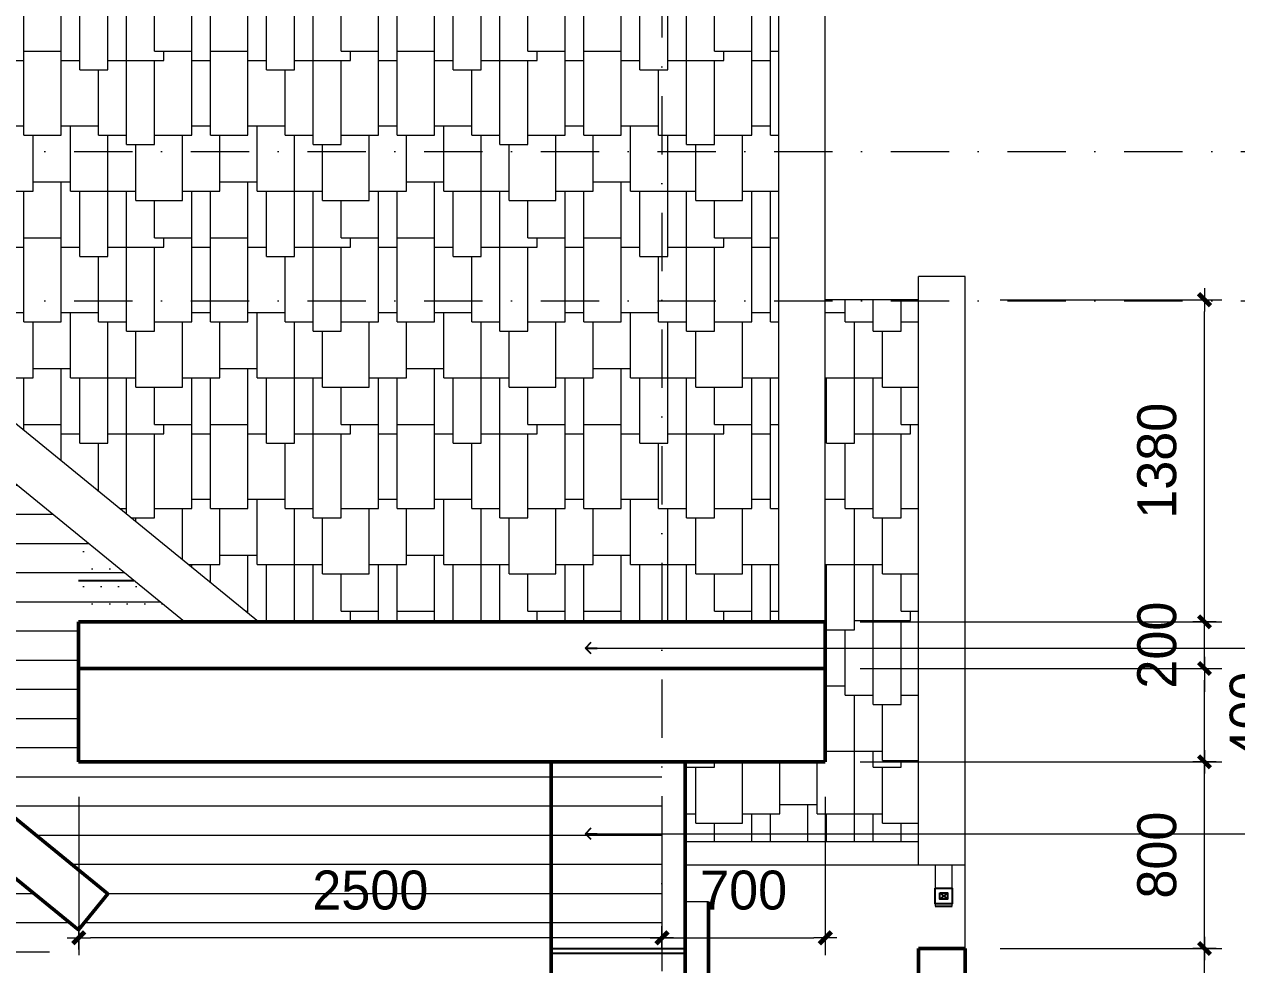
# Model space of a CAD drawing. Header units: millimetres. Extents: x 615730 to 2792744, y 139412 to 597571.
# Drawn here: x 1331804 to 1337001, y 293194 to 297225 of the extents above; entities that cross this region are included whole.
import ezdxf

# ---------------------------------------------------------------- set-up
doc = ezdxf.new("R2010")
doc.units = ezdxf.units.MM
doc.header["$MEASUREMENT"] = 0
doc.header["$PDMODE"] = 34
doc.linetypes.add('DASHDOT', pattern=[1, 0.5, -0.25, 0, -0.25])
doc.layers.get('0').update_dxf_attribs({"lineweight": 5})
doc.layers.add('CUADI', color=40, linetype='Continuous')
doc.layers.add('VL', color=155, linetype='Continuous')
for name, color, linetype, lineweight in [('DIM', 7, 'Continuous', 50), ('KT', 148, 'Continuous', 18), ('NET-THAY', 4, 'Continuous', 20), ('thay', 7, 'Continuous', 15), ('TIM TRUC', 149, 'DASHDOT', 9), ('VLIEU', 250, 'Continuous', 9)]:
    doc.layers.add(name, color=color, linetype=linetype, lineweight=lineweight)
doc.styles.add('VNI-AVO', font='vni-roms.shx')
doc.dimstyles.new('1-50b', dxfattribs={"dimtxt": 167, "dimasz": 50, "dimexe": 75, "dimexo": 150, "dimgap": 120, "dimtad": 1, "dimdec": 0, "dimzin": 12, "dimtxsty": 'VNI-AVO', "dimblk": ']', "dimcen": 0, "dimdle": 50, "dimclrd": 252, "dimclre": 252, "dimclrt": 2, "dimadec": 0, "dimazin": 0, "dimtfac": 1, "dimtdec": 0, "dimtix": 1, "dimtmove": 2, "dimatfit": 0, "dimldrblk": 'OPEN90', "dimfxl": 1, "dimlwd": -1, "dimlwe": -1, "dimarcsym": 0})
pattern_1 = [(0, (601841.3, -531.1), (0, 800), [-280, 80, -160, 80, -200]), (0, (601841.3, -491.1), (0, 800), [-120, 160, -80, 160, -280]), (0, (601841.3, -331.1), (0, 800), [-40, 200, -560]), (0, (601841.3, -291.1), (0, 800), [40, -200, 160, -160, 240]), (0, (601841.3, -251.1), (0, 800), [-400, 160, -240]), (0, (601841.3, -91.1), (0, 800), [120, -680]), (0, (601841.3, -51.1), (0, 800), [-120, 160, -80, 160, -160, 120]), (0, (601841.3, -11.1), (0, 800), [-280, 80, -160, 160, -120]), (0, (601841.3, 228.9), (0, 800), [-600, 120, -80]), (0, (601841.3, 268.9), (0, 800), [160, -560, 80]), (90, (601841.3, -531.1), (-800, 5e-14), [240, -200, 360]), (90, (601881.3, -531.1), (-800, 5e-14), [-200, 240, -360]), (90, (601961.3, -531.1), (-800, 5e-14), [-40, 160, -240, 360]), (90, (602001.3, -531.1), (-800, 5e-14), [40, -760]), (90, (602081.3, -531.1), (-800, 5e-14), [-200, 280, -320]), (90, (602121.3, -531.1), (-800, 5e-14), [240, -240, 320]), (90, (602201.3, -531.1), (-800, 5e-14), [240, -240, 320]), (90, (602241.3, -531.1), (-800, 5e-14), [-240, 240, -320]), (90, (602361.3, -531.1), (-800, 5e-14), [280, -200, 320]), (90, (602401.3, -531.1), (-800, 5e-14), [-240, 280, -280]), (90, (602441.3, -531.1), (-800, 5e-14), [240, -520, 40]), (90, (602521.3, -531.1), (-800, 5e-14), [-480, 280, -40]), (90, (602561.3, -531.1), (-800, 5e-14), [480, -280, 40])]

# ---------------------------------------------------------------- blocks, each defined once
blk = doc.blocks.new(']')
for p, q in [((1, 0), (-1, 0)), ((0, 1), (0, -1))]:
    blk.add_line(p, q)
at = {"color": 9, "const_width": 0.4}
blk.add_lwpolyline([(-0.51, -0.51), (0.51, 0.51)], dxfattribs=at)
blk = doc.blocks.new('*D2530')
at = {"layer": 'DEFPOINTS', "color": 0, "ltscale": 10, "transparency": 16777216}
for p in [(1335837.1, 293263.9), (1336862.5, 293263.9), (1335637.1, 290063.9)]:
    blk.add_point(p, dxfattribs=at)
at = {"layer": 'KT', "color": 252, "ltscale": 10, "transparency": 16777216}
for p, q in [((1335987.1, 293263.9), (1336937.5, 293263.9)), ((1336862.5, 290113.9), (1336862.5, 293213.9)), ((1335787.1, 290063.9), (1336937.5, 290063.9))]:
    blk.add_line(p, q, dxfattribs=at)
at = {"layer": 'KT', "color": 252, "ltscale": 10, "transparency": 16777216, "xscale": 50, "yscale": 50, "zscale": 50}
for p, rotation in [((1336862.5, 293263.9), 90), ((1336862.5, 290063.9), 270)]:
    blk.add_blockref(']', p, dxfattribs=dict(at, rotation=rotation))
at = {"layer": 'KT', "color": 2, "ltscale": 10, "transparency": 16777216, "insert": (1336659, 291663.9), "char_height": 167, "attachment_point": 5, "rotation": 90, "style": 'VNI-AVO'}
blk.add_mtext('3200', dxfattribs=at)
blk = doc.blocks.new('_Open90')
at = {"color": 0, "linetype": 'ByBlock', "lineweight": -2}
for p, q in [((0, 0), (-1, 0)), ((-0.5, 0.5), (0, 0)), ((0, 0), (-0.5, -0.5))]:
    blk.add_line(p, q, dxfattribs=at)
blk = doc.blocks.new('*D2531')
at = {"layer": 'DEFPOINTS', "color": 0, "ltscale": 10, "transparency": 16777216}
for p in [(1335237.4, 294063.9), (1336862.5, 294063.9), (1335837.1, 293263.9)]:
    blk.add_point(p, dxfattribs=at)
at = {"layer": 'KT', "color": 252, "ltscale": 10, "transparency": 16777216}
for p, q in [((1335387.4, 294063.9), (1336937.5, 294063.9)), ((1336862.5, 293313.9), (1336862.5, 294013.9)), ((1335987.1, 293263.9), (1336937.5, 293263.9))]:
    blk.add_line(p, q, dxfattribs=at)
at = {"layer": 'KT', "color": 252, "ltscale": 10, "transparency": 16777216, "xscale": 50, "yscale": 50, "zscale": 50}
for p, rotation in [((1336862.5, 294063.9), 90), ((1336862.5, 293263.9), 270)]:
    blk.add_blockref(']', p, dxfattribs=dict(at, rotation=rotation))
at = {"layer": 'KT', "color": 2, "ltscale": 10, "transparency": 16777216, "insert": (1336659, 293663.9), "char_height": 167, "attachment_point": 5, "rotation": 90, "style": 'VNI-AVO'}
blk.add_mtext('800', dxfattribs=at)
blk = doc.blocks.new('*D2532')
at = {"layer": 'DEFPOINTS', "color": 0, "ltscale": 10, "transparency": 16777216}
for p in [(1335237.4, 294463.9), (1336862.5, 294463.9), (1335237.4, 294063.9)]:
    blk.add_point(p, dxfattribs=at)
at = {"layer": 'KT', "color": 252, "ltscale": 10, "transparency": 16777216}
for p, q in [((1335387.4, 294463.9), (1336937.5, 294463.9)), ((1336862.5, 294113.9), (1336862.5, 294413.9)), ((1335387.4, 294063.9), (1336937.5, 294063.9))]:
    blk.add_line(p, q, dxfattribs=at)
at = {"layer": 'KT', "color": 252, "ltscale": 10, "transparency": 16777216, "xscale": 50, "yscale": 50, "zscale": 50}
for p, rotation in [((1336862.5, 294463.9), 90), ((1336862.5, 294063.9), 270)]:
    blk.add_blockref(']', p, dxfattribs=dict(at, rotation=rotation))
at = {"layer": 'KT', "color": 2, "ltscale": 10, "transparency": 16777216, "insert": (1337055, 294263.9), "char_height": 167, "attachment_point": 5, "rotation": 90, "style": 'VNI-AVO'}
blk.add_mtext('400', dxfattribs=at)
blk = doc.blocks.new('*D2533')
at = {"layer": 'DEFPOINTS', "color": 0, "ltscale": 10, "transparency": 16777216}
for p in [(1335237.4, 294663.9), (1336862.5, 294663.9), (1335237.4, 294463.9)]:
    blk.add_point(p, dxfattribs=at)
at = {"layer": 'KT', "color": 252, "ltscale": 10, "transparency": 16777216}
for p, q in [((1336862.5, 294713.9), (1336862.5, 294763.9)), ((1335387.4, 294663.9), (1336937.5, 294663.9)), ((1336862.5, 294463.9), (1336862.5, 294663.9)), ((1335387.4, 294463.9), (1336937.5, 294463.9)), ((1336862.5, 294413.9), (1336862.5, 294363.9))]:
    blk.add_line(p, q, dxfattribs=at)
at = {"layer": 'KT', "color": 252, "ltscale": 10, "transparency": 16777216, "xscale": 50, "yscale": 50, "zscale": 50}
for p, rotation in [((1336862.5, 294663.9), 270), ((1336862.5, 294463.9), 90)]:
    blk.add_blockref(']', p, dxfattribs=dict(at, rotation=rotation))
at = {"layer": 'KT', "color": 2, "ltscale": 10, "transparency": 16777216, "insert": (1336659, 294563.9), "char_height": 167, "attachment_point": 5, "rotation": 90, "style": 'VNI-AVO'}
blk.add_mtext('200', dxfattribs=at)
blk = doc.blocks.new('*D2534')
at = {"layer": 'DEFPOINTS', "color": 0, "ltscale": 10, "transparency": 16777216}
for p in [(1335837.1, 296044.3), (1336862.5, 296044.3), (1335237.4, 294663.9)]:
    blk.add_point(p, dxfattribs=at)
at = {"layer": 'KT', "color": 252, "ltscale": 10, "transparency": 16777216}
for p, q in [((1335987.1, 296044.3), (1336937.5, 296044.3)), ((1336862.5, 294713.9), (1336862.5, 295994.3)), ((1335387.4, 294663.9), (1336937.5, 294663.9))]:
    blk.add_line(p, q, dxfattribs=at)
at = {"layer": 'KT', "color": 252, "ltscale": 10, "transparency": 16777216, "xscale": 50, "yscale": 50, "zscale": 50}
for p, rotation in [((1336862.5, 296044.3), 90), ((1336862.5, 294663.9), 270)]:
    blk.add_blockref(']', p, dxfattribs=dict(at, rotation=rotation))
at = {"layer": 'KT', "color": 2, "ltscale": 10, "transparency": 16777216, "insert": (1336659, 295354.1), "char_height": 167, "attachment_point": 5, "rotation": 90, "style": 'VNI-AVO'}
blk.add_mtext('1380', dxfattribs=at)
blk = doc.blocks.new('*D2760')
at = {"layer": 'DEFPOINTS', "color": 0, "ltscale": 10, "transparency": 16777216}
for p in [(1334537.1, 294063.9), (1335237.4, 294063.9), (1335237.4, 293309.6)]:
    blk.add_point(p, dxfattribs=at)
at = {"layer": 'KT', "color": 252, "ltscale": 10, "transparency": 16777216}
for p, q in [((1334537.1, 293913.9), (1334537.1, 293234.6)), ((1335237.4, 293913.9), (1335237.4, 293234.6)), ((1334587.1, 293309.6), (1335187.4, 293309.6))]:
    blk.add_line(p, q, dxfattribs=at)
at = {"layer": 'KT', "color": 252, "ltscale": 10, "transparency": 16777216, "xscale": 50, "yscale": 50, "zscale": 50, "rotation": 180}
blk.add_blockref(']', (1334537.1, 293309.6), dxfattribs=at)
at = {"layer": 'KT', "color": 252, "ltscale": 10, "transparency": 16777216, "xscale": 50, "yscale": 50, "zscale": 50}
blk.add_blockref(']', (1335237.4, 293309.6), dxfattribs=at)
at = {"layer": 'KT', "color": 2, "ltscale": 10, "transparency": 16777216, "insert": (1334887.2, 293513.1), "char_height": 167, "attachment_point": 5, "style": 'VNI-AVO'}
blk.add_mtext('700', dxfattribs=at)
blk = doc.blocks.new('*D2761')
at = {"layer": 'DEFPOINTS', "color": 0, "ltscale": 10, "transparency": 16777216}
for p in [(1332037.4, 294063.9), (1334537.1, 294063.9), (1332037.4, 293309.6)]:
    blk.add_point(p, dxfattribs=at)
at = {"layer": 'KT', "color": 252, "ltscale": 10, "transparency": 16777216}
for p, q in [((1332037.4, 293913.9), (1332037.4, 293234.6)), ((1334537.1, 293913.9), (1334537.1, 293234.6)), ((1334487.1, 293309.6), (1332087.4, 293309.6))]:
    blk.add_line(p, q, dxfattribs=at)
at = {"layer": 'KT', "color": 252, "ltscale": 10, "transparency": 16777216, "xscale": 50, "yscale": 50, "zscale": 50, "rotation": 180}
blk.add_blockref(']', (1332037.4, 293309.6), dxfattribs=at)
at = {"layer": 'KT', "color": 252, "ltscale": 10, "transparency": 16777216, "xscale": 50, "yscale": 50, "zscale": 50}
blk.add_blockref(']', (1334537.1, 293309.6), dxfattribs=at)
at = {"layer": 'KT', "color": 2, "ltscale": 10, "transparency": 16777216, "insert": (1333287.2, 293513.1), "char_height": 167, "attachment_point": 5, "style": 'VNI-AVO'}
blk.add_mtext('2500', dxfattribs=at)

msp = doc.modelspace()

# ---------------------------------------------------------------- hatches: boundary and pattern name
at = {"layer": 'KT', "ltscale": 10}
h = msp.add_hatch(dxfattribs=at)
h.set_pattern_fill('CEDAR', color=256, scale=800, style=0, pattern_type=2)
h.set_pattern_definition(pattern_1)
h.paths.add_polyline_path([(1332036.4, 298453.9), (1325637.3, 298453.9), (1325637.3, 297100.1), (1326637.1, 297100.1), (1326637.1, 297200.1), (1326837.1, 297200.1), (1326837.1, 296772.1), (1330221.1, 296772.1), (1332036.4, 295292.5)])
h.paths.add_polyline_path([(1330221.1, 296772.1), (1326837.1, 296772.1), (1326837.1, 294256.5), (1326637.1, 294256.5), (1326637.1, 294206.5), (1327212.5, 294206.5), (1329207, 295907.4)])
h.paths.add_polyline_path([(1335037.4, 298453.9), (1332036.4, 298453.9), (1332036.4, 295292.5), (1332807.6, 294663.9), (1335037.4, 294663.9)])
h = msp.add_hatch(dxfattribs=at)
h.set_pattern_fill('LINE', color=256, scale=1000, style=0)
h.set_pattern_definition([(0, (600767.42, 0), (0, 125), [])])
h.paths.add_polyline_path([(1330224, 296511.7), (1329670, 296039.3), (1330803.5, 296039.3)])
h.paths.add_polyline_path([(1331337.1, 295604.4), (1330803.5, 296039.3), (1329670, 296039.3), (1329364.6, 295778.9), (1331337.1, 294171.1)])
h.paths.add_polyline_path([(1331337.1, 295604.4), (1331337.1, 294171.1), (1332162.7, 293498.1), (1332036.4, 293343.1), (1331636.4, 293669.1), (1331636.4, 293564.3), (1331684.4, 293564.3), (1331684.4, 293464.3), (1331636.4, 293464.3), (1331636.4, 292979.6), (1331686.4, 292979.6), (1331686.4, 292879.6), (1331636.4, 292879.6), (1331636.4, 290213.9), (1332140.1, 290213.9), (1332106.6, 290226.8), (1332157.8, 290216.4), (1332124.2, 290243.1), (1332163.2, 290225.5), (1332150.3, 290257.3), (1332171, 290230.3), (1332175.7, 290267.7), (1332181.2, 290233.4), (1332196, 290270.8), (1332193, 290229.7), (1332213.9, 290267.7), (1332206.6, 290230.6), (1332225.3, 290266.5), (1332214.9, 290221.5), (1332228.3, 290234.2), (1332228.4, 290232.4), (1332244.4, 290213.9), (1332250.2, 290213.9), (1332245.5, 290250.4), (1332252, 290256.6), (1332245.9, 290247.3), (1332247.7, 290233.2), (1332265.1, 290244.9), (1332248.8, 290224.9), (1332249.5, 290219.9), (1332273.6, 290236.5), (1332255.5, 290213.9), (1332268, 290213.9), (1332286, 290221.2), (1332276.1, 290213.9), (1332309.7, 290213.9), (1332274.9, 290306.2), (1332324.7, 290372.8), (1332323.1, 290352.6), (1332276, 290303.4), (1332287.5, 290272.8), (1332362.5, 290316.3), (1332349.7, 290300.3), (1332288.5, 290270.1), (1332309.7, 290213.9), (1332381.5, 290213.9), (1332391.1, 290226.9), (1332370.3, 290287.1), (1332385, 290297), (1332405.4, 290213.9), (1332440.3, 290213.9), (1332465.7, 290239.5), (1332460.9, 290213.9), (1332465.7, 290213.9), (1332499.4, 290238.3), (1332500.9, 290243), (1332501.5, 290240.1), (1332501.9, 290240.1), (1332549.8, 290274.8), (1332579.3, 290282.6), (1332547.4, 290266.9), (1332594.5, 290253.5), (1332547.2, 290259.6), (1332546.7, 290258.9), (1332590.8, 290236), (1332550.9, 290238.7), (1332568.4, 290213.9), (1333796.7, 290213.9), (1333763.2, 290226.8), (1333814.4, 290216.4), (1333780.8, 290243.1), (1333819.8, 290225.5), (1333806.9, 290257.3), (1333827.6, 290230.3), (1333832.3, 290267.7), (1333837.8, 290233.4), (1333852.6, 290270.8), (1333849.6, 290229.7), (1333870.5, 290267.7), (1333863.2, 290230.6), (1333881.9, 290266.5), (1333871.5, 290221.5), (1333884.9, 290234.2), (1333884.9, 290232.4), (1333901, 290213.9), (1333906.8, 290213.9), (1333902.1, 290250.4), (1333908.6, 290256.6), (1333902.5, 290247.3), (1333904.3, 290233.2), (1333921.7, 290244.9), (1333905.4, 290224.9), (1333906, 290219.9), (1333930.2, 290236.5), (1333912.1, 290213.9), (1333924.6, 290213.9), (1333942.6, 290221.2), (1333932.7, 290213.9), (1333966.3, 290213.9), (1333931.5, 290306.2), (1333981.3, 290372.8), (1333979.7, 290352.6), (1333932.6, 290303.4), (1333944.1, 290272.8), (1334019.1, 290316.3), (1334006.3, 290300.3), (1333945.1, 290270.1), (1333966.3, 290213.9), (1334038.1, 290213.9), (1334047.7, 290226.9), (1334026.9, 290287.1), (1334041.6, 290297), (1334062, 290213.9), (1334096.9, 290213.9), (1334122.3, 290239.5), (1334117.5, 290213.9), (1334122.3, 290213.9), (1334156, 290238.3), (1334157.5, 290243), (1334158.1, 290240.1), (1334158.5, 290240.1), (1334206.4, 290274.8), (1334235.9, 290282.6), (1334204, 290266.9), (1334251.1, 290253.5), (1334203.7, 290259.6), (1334203.3, 290258.9), (1334247.4, 290236), (1334207.5, 290238.7), (1334225, 290213.9), (1334537.1, 290213.9), (1334537.1, 290963.9), (1334062.1, 290963.9), (1333586.1, 290963.9), (1332986.2, 290963.9), (1332386.3, 290963.9), (1331912.1, 290963.9), (1331912.1, 293263.9), (1332386.3, 293263.9), (1332986.2, 293263.9), (1333586.1, 293263.9), (1334062.1, 293263.9), (1334537.1, 293263.9), (1334537.1, 294063.9), (1332036.4, 294063.9), (1332036.4, 294663.9), (1332491, 294663.9)])
h.paths.add_polyline_path([(1332414, 290520.1), (1332397.2, 290527.5), (1332392.4, 290523), (1332396.8, 290527.7), (1332394.8, 290528.6), (1332384.9, 290519.6), (1332412.2, 290512), (1332413, 290513.7)], flags=16)
h.paths.add_polyline_path([(1332405.8, 290556.5), (1332406.4, 290556.6), (1332406, 290556.9), (1332405.3, 290556.7)], flags=16)
h.paths.add_polyline_path([(1332436.5, 290561.8), (1332432.1, 290575.1), (1332441, 290562.4), (1332446.5, 290578.7), (1332447.7, 290560.5), (1332460.9, 290579.5), (1332456.3, 290561.4), (1332483.5, 290572.9), (1332468.4, 290557.8), (1332520.2, 290560.4), (1332481.7, 290551.6), (1332548.4, 290544.8), (1332486.6, 290546.3), (1332523.1, 290524.7), (1332470.5, 290545.2), (1332503.5, 290516.7), (1332461.2, 290543.7), (1332473.8, 290519.3), (1332474.4, 290520.3), (1332472.4, 290522.1), (1332461.2, 290543.7), (1332503.5, 290516.7), (1332470.5, 290545.2), (1332523.1, 290524.7), (1332486.6, 290546.3), (1332548.4, 290544.8), (1332481.7, 290551.6), (1332510.1, 290558.1), (1332510.8, 290559.9), (1332468.4, 290557.8), (1332483.5, 290572.9), (1332456.3, 290561.4), (1332460.9, 290579.5), (1332447.7, 290560.5), (1332446.5, 290578.7), (1332440.2, 290560.1)], flags=16)
h.paths.add_polyline_path([(1332450.5, 290430.3), (1332450.1, 290430.4), (1332457.5, 290358.9), (1332546.5, 290442.6), (1332546.2, 290415.3), (1332457.8, 290356.2), (1332465.3, 290284.7), (1332473, 290280.6), (1332471, 290306.8), (1332491.6, 290280.5), (1332493, 290306.5), (1332504.4, 290278.8), (1332500.2, 290279.6), (1332488.8, 290279.4), (1332474.7, 290277), (1332463.3, 290271.1), (1332454.1, 290262.7), (1332452, 290254.3), (1332452.1, 290254.1), (1332454.7, 290254.2), (1332452.6, 290252.7), (1332454.4, 290247.8), (1332463.1, 290244.9), (1332482.6, 290242.7), (1332482.5, 290242.6), (1332480.3, 290243), (1332460.3, 290245.2), (1332419.4, 290228.6), (1332451.4, 290251.8), (1332452, 290254.1), (1332419.6, 290253.1), (1332445.5, 290264.9), (1332419.4, 290272.6), (1332461.9, 290273), (1332442.6, 290296.6), (1332465.3, 290284.7), (1332464.7, 290290.2), (1332358.4, 290400.3), (1332391.3, 290387.2), (1332463.4, 290302.9), (1332450.1, 290430.4), (1332377.8, 290452.6), (1332370.7, 290465.8), (1332450.1, 290435.2)], flags=16)
h.paths.add_polyline_path([(1332257.5, 290367.2), (1332256.4, 290366.9), (1332256.6, 290365.7), (1332256.8, 290365.6)], flags=16)
h.paths.add_polyline_path([(1332213.8, 290368.1), (1332215, 290368.6), (1332213.4, 290368.9)], flags=16)
h.paths.add_polyline_path([(1332229.3, 290410.6), (1332238.3, 290389.1), (1332240.7, 290411.5), (1332243.8, 290389.9), (1332251.9, 290410.3), (1332252, 290388.8), (1332272.7, 290405), (1332256.6, 290385.5), (1332292, 290394.1), (1332258.3, 290379.1), (1332311.4, 290374.2), (1332258.8, 290368.2), (1332258.3, 290374), (1332256.5, 290378.7), (1332250.8, 290385.3), (1332248, 290386.8), (1332237.4, 290388), (1332227.3, 290387), (1332216, 290379.6), (1332210.4, 290371.3), (1332180.5, 290387.1), (1332209.6, 290380.6), (1332192.8, 290396.1), (1332219.8, 290388), (1332211.3, 290406.7), (1332227.6, 290387.8)], flags=16)
h.paths.add_polyline_path([(1332646.1, 290425.9), (1332651.2, 290425), (1332664.1, 290414.9), (1332668.2, 290418.3), (1332668.5, 290437.2), (1332653.5, 290431), (1332648.4, 290454.5), (1332638.5, 290427.9), (1332637.8, 290422.7)], flags=16)
h.paths.add_polyline_path([(1332641.4, 290386.1), (1332617.4, 290378.8), (1332617, 290377.4), (1332617.8, 290352.1), (1332617.9, 290352.2)], flags=16)
h.paths.add_polyline_path([(1332642.7, 290402.8), (1332593.7, 290401.7), (1332594.4, 290386.4), (1332595.3, 290386.5)], flags=16)
h.paths.add_polyline_path([(1332650.5, 290396.3), (1332649.4, 290397.8), (1332649.3, 290397.7)], flags=16)
h.paths.add_polyline_path([(1332691.9, 290303.1), (1332689.7, 290353.3), (1332680.4, 290361.6), (1332679.8, 290360.1)], flags=17)
h.paths.add_polyline_path([(1332633.6, 290419.8), (1332580, 290423.9), (1332594.9, 290288.8), (1332680.1, 290316.8), (1332677.1, 290295.3), (1332597.4, 290288.1), (1332595.3, 290284.9), (1332579.9, 290424.8), (1332585.1, 290423.5), (1332637.5, 290419.5), (1332636.9, 290421.8), (1332598.9, 290446.2)], flags=16)
h.paths.add_polyline_path([(1332220.4, 290363.3), (1332235.3, 290364.1), (1332235.4, 290364), (1332240, 290364), (1332245.4, 290364.8), (1332240.5, 290326.5), (1332235.7, 290361.7), (1332214.3, 290329), (1332223.4, 290361.6), (1332222.6, 290362.1), (1332189, 290339.7), (1332214.4, 290366.7)], flags=16)
h.paths.add_polyline_path([(1332705.6, 290392.3), (1332698.8, 290380.9), (1332727.4, 290375.3), (1332707.1, 290371), (1332744.1, 290353.7), (1332719.4, 290358.1), (1332749, 290331.9), (1332701.6, 290352.3), (1332725.3, 290309.6), (1332689.2, 290350), (1332701.1, 290358.5), (1332697, 290374.1), (1332689.8, 290385.5), (1332685.5, 290391.2)], flags=16)
h.paths.add_polyline_path([(1334062.4, 290556.5), (1334063, 290556.6), (1334062.6, 290556.9), (1334061.9, 290556.7)], flags=16)
h.paths.add_polyline_path([(1334070.6, 290520.1), (1334053.8, 290527.5), (1334049, 290523), (1334053.4, 290527.7), (1334051.4, 290528.6), (1334041.4, 290519.6), (1334068.8, 290512), (1334069.6, 290513.7)], flags=16)
h.paths.add_polyline_path([(1334093.1, 290561.8), (1334088.7, 290575.1), (1334097.6, 290562.4), (1334103.1, 290578.7), (1334104.3, 290560.5), (1334117.5, 290579.5), (1334112.9, 290561.4), (1334140.1, 290572.9), (1334125, 290557.8), (1334176.8, 290560.4), (1334138.2, 290551.6), (1334205, 290544.8), (1334143.2, 290546.3), (1334179.7, 290524.7), (1334127.1, 290545.2), (1334160.1, 290516.7), (1334117.8, 290543.7), (1334130.4, 290519.3), (1334131, 290520.3), (1334129, 290522.1), (1334117.8, 290543.7), (1334160.1, 290516.7), (1334127.1, 290545.2), (1334179.7, 290524.7), (1334143.2, 290546.3), (1334205, 290544.8), (1334138.2, 290551.6), (1334166.7, 290558.1), (1334167.4, 290559.9), (1334125, 290557.8), (1334140.1, 290572.9), (1334112.9, 290561.4), (1334117.5, 290579.5), (1334104.3, 290560.5), (1334103.1, 290578.7), (1334096.8, 290560.1)], flags=16)
h.paths.add_polyline_path([(1333914.1, 290367.2), (1333912.9, 290366.9), (1333913.2, 290365.7), (1333913.4, 290365.6)], flags=16)
h.paths.add_polyline_path([(1333870.4, 290368.1), (1333871.6, 290368.6), (1333870, 290368.9)], flags=16)
h.paths.add_polyline_path([(1333867.9, 290406.7), (1333884.2, 290387.8), (1333885.9, 290410.6), (1333894.9, 290389.1), (1333897.3, 290411.5), (1333900.4, 290389.9), (1333908.5, 290410.3), (1333908.6, 290388.8), (1333929.3, 290405), (1333913.2, 290385.5), (1333948.6, 290394.1), (1333914.9, 290379.1), (1333968, 290374.2), (1333915.4, 290368.2), (1333914.9, 290374), (1333913.1, 290378.7), (1333907.4, 290385.3), (1333904.5, 290386.8), (1333894, 290388), (1333883.9, 290387), (1333872.6, 290379.6), (1333867, 290371.3), (1333837.1, 290387.1), (1333866.2, 290380.6), (1333849.4, 290396.1), (1333876.4, 290388)], flags=16)
h.paths.add_polyline_path([(1334107.1, 290430.3), (1334106.7, 290430.4), (1334114.1, 290358.9), (1334203.1, 290442.6), (1334202.8, 290415.3), (1334114.4, 290356.2), (1334121.9, 290284.7), (1334129.6, 290280.6), (1334127.6, 290306.8), (1334148.2, 290280.5), (1334149.6, 290306.5), (1334161, 290278.8), (1334156.8, 290279.6), (1334145.4, 290279.4), (1334131.3, 290277), (1334119.9, 290271.1), (1334110.7, 290262.7), (1334108.6, 290254.3), (1334108.7, 290254.1), (1334111.3, 290254.2), (1334109.2, 290252.7), (1334111, 290247.8), (1334119.7, 290244.9), (1334139.2, 290242.7), (1334139.1, 290242.6), (1334136.9, 290243), (1334116.9, 290245.2), (1334075.9, 290228.6), (1334108, 290251.8), (1334108.6, 290254.1), (1334076.2, 290253.1), (1334102.1, 290264.9), (1334075.9, 290272.6), (1334118.5, 290273), (1334099.2, 290296.6), (1334121.9, 290284.7), (1334121.3, 290290.2), (1334015, 290400.3), (1334047.9, 290387.2), (1334120, 290302.9), (1334106.7, 290430.4), (1334034.4, 290452.6), (1334027.3, 290465.8), (1334106.6, 290435.2)], flags=16)
h.paths.add_polyline_path([(1333871, 290366.7), (1333877, 290363.3), (1333891.9, 290364.1), (1333892, 290364), (1333896.6, 290364), (1333902, 290364.8), (1333897.1, 290326.5), (1333892.3, 290361.7), (1333870.9, 290329), (1333880, 290361.6), (1333879.2, 290362.1), (1333845.6, 290339.7)], flags=16)
h.paths.add_polyline_path([(1334298, 290386.1), (1334274, 290378.8), (1334273.6, 290377.4), (1334274.4, 290352.1), (1334274.5, 290352.2)], flags=16)
h.paths.add_polyline_path([(1334299.3, 290402.8), (1334250.3, 290401.7), (1334251, 290386.4), (1334251.9, 290386.5)], flags=16)
h.paths.add_polyline_path([(1334307.1, 290396.3), (1334306, 290397.8), (1334305.9, 290397.7)], flags=16)
h.paths.add_polyline_path([(1334290.2, 290419.8), (1334255.5, 290446.2), (1334292.9, 290422.1), (1334293.4, 290422.3), (1334282.2, 290463.9), (1334296.4, 290431.5), (1334305, 290454.5), (1334310.1, 290431), (1334325.1, 290437.2), (1334324.8, 290418.3), (1334337.9, 290429.1), (1334335.2, 290406.8), (1334351, 290407.3), (1334347.2, 290391.5), (1334362.2, 290392.3), (1334355.4, 290380.9), (1334384, 290375.3), (1334363.7, 290371), (1334400.7, 290353.7), (1334375.9, 290358.1), (1334405.6, 290331.9), (1334358.2, 290352.3), (1334381.9, 290309.6), (1334346.5, 290349.3), (1334348.5, 290303.1), (1334335.9, 290362.6), (1334348.1, 290351.7), (1334357.7, 290358.5), (1334353.6, 290374.1), (1334346.4, 290385.5), (1334338.9, 290395.5), (1334325.3, 290411.2), (1334307.8, 290425), (1334302.6, 290425.9), (1334294.4, 290422.7), (1334293, 290412.4), (1334290.3, 290411.7), (1334236.4, 290424.8), (1334236.5, 290423.9)], flags=16)
h.paths.add_polyline_path([(1334255.4, 290290.1), (1334336.7, 290316.8), (1334333.7, 290295.3), (1334254, 290288.1)], flags=16)
h = msp.add_hatch(dxfattribs=at)
h.set_pattern_fill('CEDAR', color=256, scale=800, style=0, pattern_type=2)
h.set_pattern_definition(pattern_1)
h.paths.add_polyline_path([(1335637.1, 296043.7), (1335237.4, 296043.7), (1335237.4, 294663.9), (1335237.4, 294063.9), (1335637.1, 294063.9)])
h = msp.add_hatch(dxfattribs=at)
h.set_pattern_fill('CEDAR', color=256, scale=800, style=0, pattern_type=2)
h.set_pattern_definition([(0, (601841.3, 0), (0, 800), [-280, 80, -160, 80, -200]), (0, (601841.3, 40), (0, 800), [-120, 160, -80, 160, -280]), (0, (601841.3, 200), (0, 800), [-40, 200, -560]), (0, (601841.3, 240), (0, 800), [40, -200, 160, -160, 240]), (0, (601841.3, 280), (0, 800), [-400, 160, -240]), (0, (601841.3, 440), (0, 800), [120, -680]), (0, (601841.3, 480), (0, 800), [-120, 160, -80, 160, -160, 120]), (0, (601841.3, 520), (0, 800), [-280, 80, -160, 160, -120]), (0, (601841.3, 760), (0, 800), [-600, 120, -80]), (0, (601841.3, 800), (0, 800), [160, -560, 80]), (90, (601841.3, 0), (-800, 5e-14), [240, -200, 360]), (90, (601881.3, 0), (-800, 5e-14), [-200, 240, -360]), (90, (601961.3, 0), (-800, 5e-14), [-40, 160, -240, 360]), (90, (602001.3, 0), (-800, 5e-14), [40, -760]), (90, (602081.3, 0), (-800, 5e-14), [-200, 280, -320]), (90, (602121.3, 0), (-800, 5e-14), [240, -240, 320]), (90, (602201.3, 0), (-800, 5e-14), [240, -240, 320]), (90, (602241.3, 0), (-800, 5e-14), [-240, 240, -320]), (90, (602361.3, 0), (-800, 5e-14), [280, -200, 320]), (90, (602401.3, 0), (-800, 5e-14), [-240, 280, -280]), (90, (602441.3, 0), (-800, 5e-14), [240, -520, 40]), (90, (602521.3, 0), (-800, 5e-14), [-480, 280, -40]), (90, (602561.3, 0), (-800, 5e-14), [480, -280, 40])])
h.paths.add_polyline_path([(1335637.1, 293721.5), (1335637.1, 294063.9), (1334736.7, 294063.9), (1334637.1, 294063.9), (1334637.1, 293721.5)])
at = {"layer": 'VL', "ltscale": 10}
h = msp.add_hatch(dxfattribs=at)
h.set_pattern_fill('LINE', color=256, scale=2000, style=0)
h.set_pattern_definition([(0, (713420.42, 2090.59), (0, 250), [])])
h.paths.add_polyline_path([(1332491, 294663.9), (1332036.4, 295034.4), (1332036.4, 294663.9)])
at = {"layer": 'VLIEU', "ltscale": 10}
h = msp.add_hatch(dxfattribs=at)
h.set_pattern_fill('DOTS', color=256, scale=1200, style=0)
h.set_pattern_definition([(0, (713420.425, 2090.585), (37.5, 75), [0, -75])])
h.paths.add_polyline_path([(1332491, 294663.9), (1332036.4, 295034.4), (1332036.4, 294663.9)])

# ---------------------------------------------------------------- linework, layer by layer
at = {"layer": 'CUADI'}
for p, q in [((1335727.7, 293502.9), (1335760.4, 293475)), ((1335760.4, 293502.9), (1335727.7, 293475)), ((1335727.7, 293502.9), (1335760.4, 293475)), ((1335760.4, 293502.9), (1335727.7, 293475)), ((1335727.7, 293502.9), (1335760.4, 293475)), ((1335760.4, 293502.9), (1335727.7, 293475)), ((1335727.7, 293502.9), (1335760.4, 293475)), ((1335760.4, 293502.9), (1335727.7, 293475)), ((1335727.7, 293502.9), (1335760.4, 293475)), ((1335760.4, 293502.9), (1335727.7, 293475)), ((1335727.7, 293502.9), (1335760.4, 293475)), ((1335760.4, 293502.9), (1335727.7, 293475)), ((1335727.7, 293502.9), (1335760.4, 293475)), ((1335760.4, 293502.9), (1335727.7, 293475)), ((1335727.7, 293502.9), (1335760.4, 293475)), ((1335760.4, 293502.9), (1335727.7, 293475)), ((1335727.7, 293502.9), (1335760.4, 293475)), ((1335760.4, 293502.9), (1335727.7, 293475)), ((1335727.7, 293502.9), (1335760.4, 293475)), ((1335760.4, 293502.9), (1335727.7, 293475)), ((1335727.7, 293502.9), (1335760.4, 293475)), ((1335760.4, 293502.9), (1335727.7, 293475)), ((1335727.7, 293502.9), (1335760.4, 293475)), ((1335760.4, 293502.9), (1335727.7, 293475)), ((1335727.7, 293502.9), (1335760.4, 293475)), ((1335760.4, 293502.9), (1335727.7, 293475)), ((1335727.7, 293502.9), (1335760.4, 293475)), ((1335760.4, 293502.9), (1335727.7, 293475)), ((1335727.7, 293502.9), (1335760.4, 293475)), ((1335760.4, 293502.9), (1335727.7, 293475)), ((1335707.7, 293444.6), (1335780.4, 293444.6)), ((1335707.7, 293444.6), (1335780.4, 293444.6)), ((1335707.7, 293444.6), (1335780.4, 293444.6)), ((1335707.7, 293444.6), (1335780.4, 293444.6)), ((1335707.7, 293444.6), (1335780.4, 293444.6)), ((1335707.7, 293444.6), (1335780.4, 293444.6)), ((1335707.7, 293444.6), (1335780.4, 293444.6)), ((1335707.7, 293444.6), (1335780.4, 293444.6)), ((1335707.7, 293444.6), (1335780.4, 293444.6)), ((1335707.7, 293444.6), (1335780.4, 293444.6)), ((1335707.7, 293444.6), (1335780.4, 293444.6)), ((1335707.7, 293444.6), (1335780.4, 293444.6)), ((1335707.7, 293444.6), (1335780.4, 293444.6)), ((1335707.7, 293444.6), (1335780.4, 293444.6)), ((1335707.7, 293444.6), (1335780.4, 293444.6))]:
    msp.add_line(p, q, dxfattribs=at)
for points in [[(1335707.7, 293522.9), (1335780.4, 293522.9), (1335780.4, 293455), (1335707.7, 293455)], [(1335707.7, 293522.9), (1335780.4, 293522.9), (1335780.4, 293455), (1335707.7, 293455)], [(1335707.7, 293522.9), (1335780.4, 293522.9), (1335780.4, 293455), (1335707.7, 293455)], [(1335707.7, 293522.9), (1335780.4, 293522.9), (1335780.4, 293455), (1335707.7, 293455)], [(1335707.7, 293522.9), (1335780.4, 293522.9), (1335780.4, 293455), (1335707.7, 293455)], [(1335707.7, 293522.9), (1335780.4, 293522.9), (1335780.4, 293455), (1335707.7, 293455)], [(1335707.7, 293522.9), (1335780.4, 293522.9), (1335780.4, 293455), (1335707.7, 293455)], [(1335707.7, 293522.9), (1335780.4, 293522.9), (1335780.4, 293455), (1335707.7, 293455)], [(1335707.7, 293522.9), (1335780.4, 293522.9), (1335780.4, 293455), (1335707.7, 293455)], [(1335707.7, 293522.9), (1335780.4, 293522.9), (1335780.4, 293455), (1335707.7, 293455)], [(1335707.7, 293522.9), (1335780.4, 293522.9), (1335780.4, 293455), (1335707.7, 293455)], [(1335707.7, 293522.9), (1335780.4, 293522.9), (1335780.4, 293455), (1335707.7, 293455)], [(1335707.7, 293522.9), (1335780.4, 293522.9), (1335780.4, 293455), (1335707.7, 293455)], [(1335707.7, 293522.9), (1335780.4, 293522.9), (1335780.4, 293455), (1335707.7, 293455)], [(1335707.7, 293522.9), (1335780.4, 293522.9), (1335780.4, 293455), (1335707.7, 293455)], [(1335727.7, 293502.9), (1335760.4, 293502.9), (1335760.4, 293475), (1335727.7, 293475)], [(1335727.7, 293502.9), (1335760.4, 293502.9), (1335760.4, 293475), (1335727.7, 293475)], [(1335727.7, 293502.9), (1335760.4, 293502.9), (1335760.4, 293475), (1335727.7, 293475)], [(1335727.7, 293502.9), (1335760.4, 293502.9), (1335760.4, 293475), (1335727.7, 293475)], [(1335727.7, 293502.9), (1335760.4, 293502.9), (1335760.4, 293475), (1335727.7, 293475)], [(1335727.7, 293502.9), (1335760.4, 293502.9), (1335760.4, 293475), (1335727.7, 293475)], [(1335727.7, 293502.9), (1335760.4, 293502.9), (1335760.4, 293475), (1335727.7, 293475)], [(1335727.7, 293502.9), (1335760.4, 293502.9), (1335760.4, 293475), (1335727.7, 293475)], [(1335727.7, 293502.9), (1335760.4, 293502.9), (1335760.4, 293475), (1335727.7, 293475)], [(1335727.7, 293502.9), (1335760.4, 293502.9), (1335760.4, 293475), (1335727.7, 293475)], [(1335727.7, 293502.9), (1335760.4, 293502.9), (1335760.4, 293475), (1335727.7, 293475)], [(1335727.7, 293502.9), (1335760.4, 293502.9), (1335760.4, 293475), (1335727.7, 293475)], [(1335727.7, 293502.9), (1335760.4, 293502.9), (1335760.4, 293475), (1335727.7, 293475)], [(1335727.7, 293502.9), (1335760.4, 293502.9), (1335760.4, 293475), (1335727.7, 293475)], [(1335727.7, 293502.9), (1335760.4, 293502.9), (1335760.4, 293475), (1335727.7, 293475)]]:
    msp.add_lwpolyline(points, close=True, dxfattribs=at)
at = {"layer": 'DIM', "ltscale": 10}
for p, q in [((1332162.7, 293498.1), (1329207, 295907.4)), ((1332036.4, 293343.1), (1329209.9, 295647)), ((1332036.4, 294063.9), (1332036.4, 294663.9)), ((1335237.4, 294663.9), (1332036.4, 294663.9)), ((1335237.4, 294663.9), (1335237.4, 294063.9)), ((1335237.4, 294463.9), (1332036.4, 294463.9)), ((1335237.4, 294063.9), (1332036.4, 294063.9)), ((1334062.1, 294063.9), (1334062.1, 289963.9)), ((1334637.1, 290063.9), (1334637.1, 294063.9)), ((1332036.4, 293343.1), (1332162.7, 293498.1)), ((1334737.1, 290063.9), (1334737.1, 293463.9)), ((1335637.1, 289613.9), (1335637.1, 293263.9)), ((1335837.1, 293263.9), (1335637.1, 293263.9)), ((1335837.1, 289613.9), (1335837.1, 293263.9))]:
    msp.add_line(p, q, dxfattribs=at)
at = {"layer": 'NET-THAY'}
for p, q in [((1335037.4, 294663.9), (1335037.4, 298553.9, -0.4)), ((1335237.4, 294663.9), (1335237.4, 298553.9, -0.4)), ((1332807.6, 294663.9), (1330221.1, 296772.1)), ((1332491, 294663.9), (1330224, 296511.7)), ((1335637.1, 293621.5), (1335637.1, 296143.7, -0.4)), ((1335837.1, 296143.7, -0.4), (1335637.1, 296143.7, -0.4)), ((1335837.1, 293621.5), (1335837.1, 296143.7, -0.4)), ((1335637.1, 296043.7, -0.4), (1335237.4, 296043.7, -0.4)), ((1335637.1, 293721.5), (1334637.1, 293721.5)), ((1335837.1, 293621.5), (1334637.1, 293621.5)), ((1335837.1, 293263.9), (1335837.1, 293621.5)), ((1334737.1, 293463.9), (1334637.1, 293463.9))]:
    msp.add_line(p, q, dxfattribs=at)
at = {"layer": 'thay'}
for p, q in [((1335707.7, 293621.5), (1335707.7, 293444.6)), ((1335780.4, 293444.6), (1335780.4, 293621.5))]:
    msp.add_line(p, q, dxfattribs=at)
at = {"layer": 'TIM TRUC', "ltscale": 500}
for p, q in [((1334537.1, 299417.9), (1334537.1, 287517.3)), ((1321015.2, 296679.9), (1337578.7, 296679.9)), ((1321015.2, 296039.3), (1337578.7, 296039.3))]:
    msp.add_line(p, q, dxfattribs=at)
at = {"layer": 'VL', "ltscale": 10}
for p, q in [((1334062.1, 293263.9), (1334636.5, 293263.9)), ((1334062.1, 293243.9), (1334636.5, 293243.9))]:
    msp.add_line(p, q, dxfattribs=at)

# ---------------------------------------------------------------- dimensions: what is measured, and where the dimension line sits
at = {"layer": 'KT', "ltscale": 10}
for base, p1, p2, picture, middle in [((1336862.5, 296044.3), (1335237.4, 294663.9), (1335837.1, 296044.3), '*D2534', (1336659, 295354.1)), ((1336862.5, 294663.9), (1335237.4, 294463.9), (1335237.4, 294663.9), '*D2533', (1336659, 294563.9)), ((1336862.5, 294063.9), (1335837.1, 293263.9), (1335237.4, 294063.9), '*D2531', (1336659, 293663.9)), ((1336862.5, 293263.9), (1335637.1, 290063.9), (1335837.1, 293263.9), '*D2530', (1336659, 291663.9))]:
    dim = msp.add_linear_dim(base=base, p1=p1, p2=p2, angle=90, dimstyle='1-50b', dxfattribs=at)
    dim.commit()
    dim.dimension.update_dxf_attribs({"geometry": picture, "text_midpoint": middle})
dim = msp.add_linear_dim(base=(1336862.5, 294463.9), p1=(1335237.4, 294063.9), p2=(1335237.4, 294463.9), angle=90, dimstyle='1-50b', dxfattribs=at)
dim.commit()
dim.dimension.update_dxf_attribs({"geometry": '*D2532', "text_midpoint": (1337055, 294263.9), "dimtype": 160})
for base, p2, picture, middle in [((1332037.4, 293309.6), (1332037.4, 294063.9), '*D2761', (1333287.2, 293513.1)), ((1335237.4, 293309.6), (1335237.4, 294063.9), '*D2760', (1334887.2, 293513.1))]:
    dim = msp.add_linear_dim(base=base, p1=(1334537.1, 294063.9), p2=p2, dimstyle='1-50b', dxfattribs=at)
    dim.commit()
    dim.dimension.update_dxf_attribs({"geometry": picture, "text_midpoint": middle})

# ---------------------------------------------------------------- leaders
for points in [[(1334208.9, 294551.3), (1340121.3, 294551.3)], [(1334208.9, 293755.6), (1340113.3, 293755.6)]]:
    msp.add_leader(points, dimstyle='1-50b', override={"dimgap": 120, "dimtad": 0}, dxfattribs=at)

doc.saveas('drawing.dxf')
